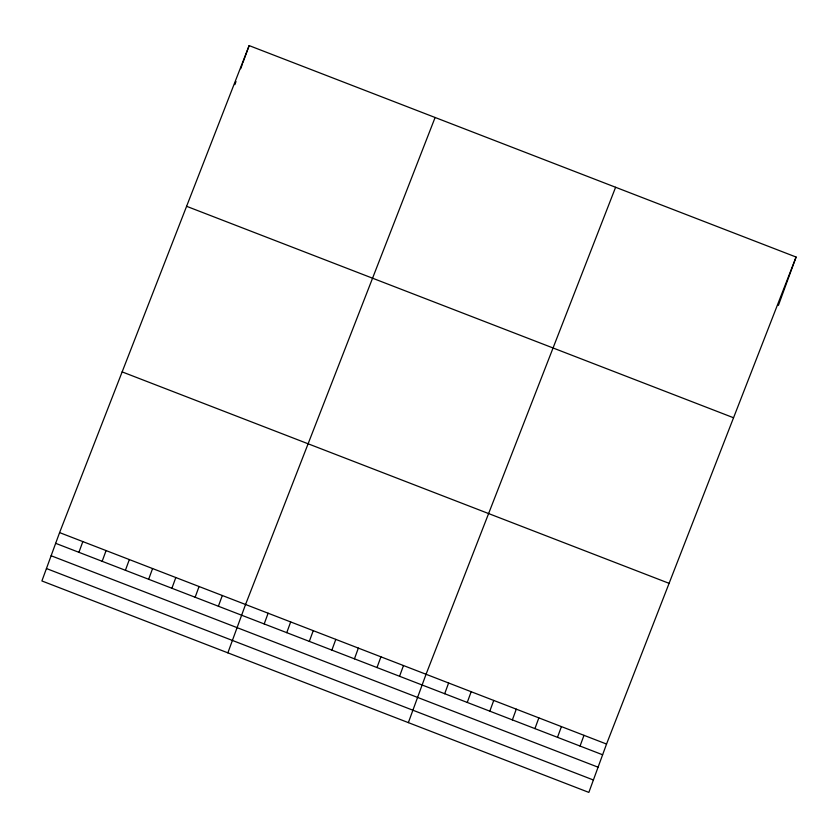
<?xml version="1.0" encoding="UTF-8"?>
<svg xmlns="http://www.w3.org/2000/svg" width="838" height="838" viewBox="0 0 838 838"><rect width="100%" height="100%" fill="white"/><g stroke="black" fill="none" stroke-linecap="round" stroke-linejoin="round"><path stroke-width="1.26" d="M59.592 532.601L41.9 580.954L588.852 792.402L606.544 744.05L796.1 257.046L249.148 45.598L59.592 532.601L606.544 744.05M234.86 84.638L236.002 81.537M240.684 68.747L242.58 63.573M242.957 62.536L249.148 45.598M78.919 552.315L82.836 541.589M102.163 561.303L106.08 550.576M125.407 570.29L129.335 559.564M148.651 579.278L152.579 568.552M171.895 588.266L175.823 577.529M195.139 597.253L199.067 586.516M218.383 606.241L222.311 595.504M227.863 652.844L245.555 604.491L435.111 117.488M264.19 623.943L268.118 613.217M286.753 632.669L290.681 621.932M309.316 641.395L313.244 630.658M331.879 650.11L335.808 639.384M354.443 658.836L358.36 648.099M376.995 667.561L380.923 656.824M399.558 676.276L403.487 665.55M408.357 722.628L426.05 674.276L615.605 187.272M444.685 693.728L448.613 682.991M467.248 702.443L471.176 691.717M489.811 711.169L493.739 700.442M512.374 719.894L516.292 709.158M534.927 728.61L538.855 717.883M557.49 737.335L561.418 726.609M580.053 746.061L583.981 735.324M778.408 305.399L796.1 257.046M186.602 206.305L733.543 417.753M122.149 371.894L669.101 583.342M55.664 543.328L602.616 754.776M51.128 555.751L598.07 767.189M46.446 568.541L593.388 779.989"/></g></svg>
